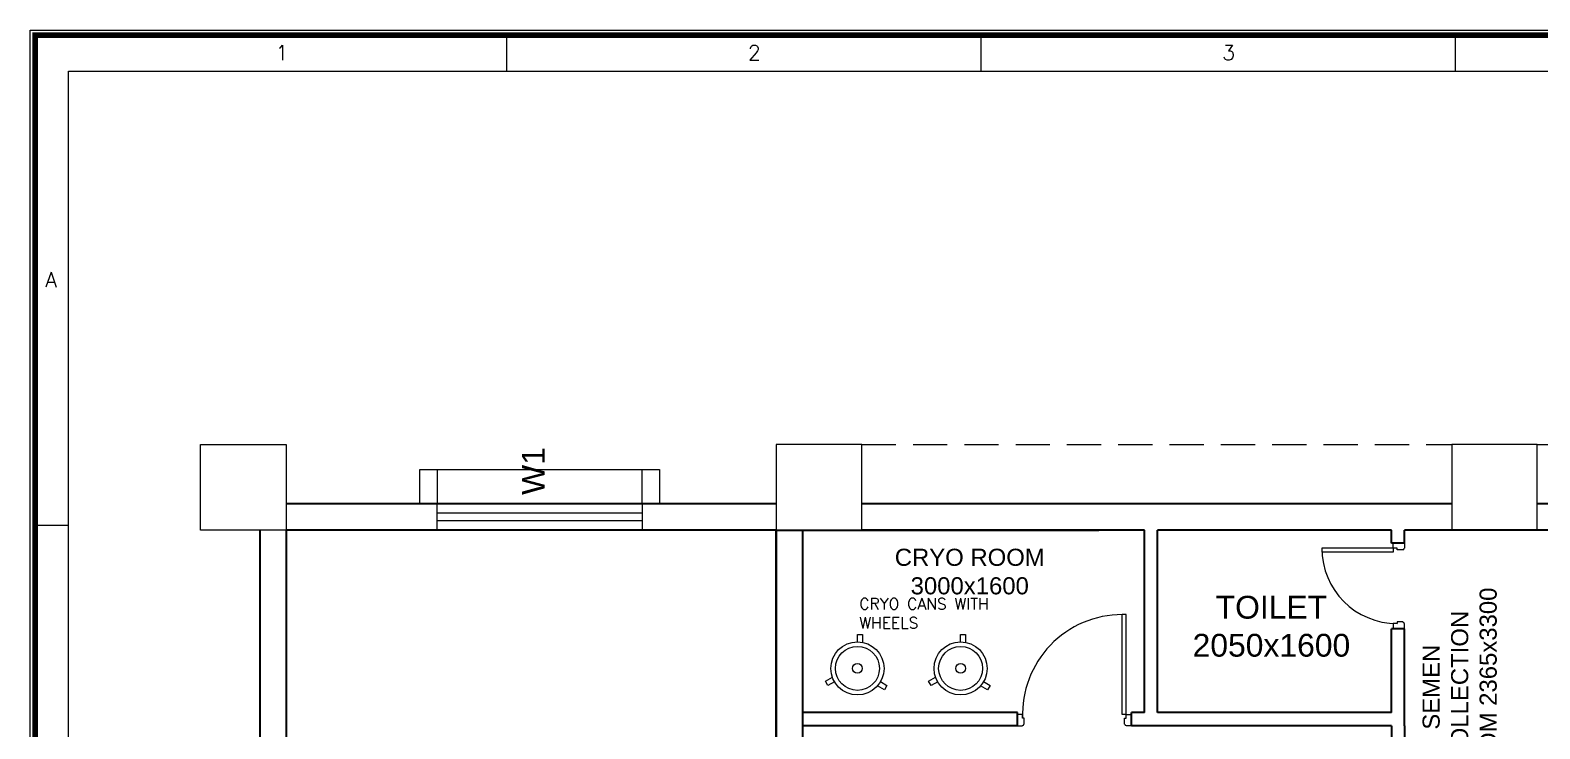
# Model space of a CAD drawing. Extents: x 3485972 to 3601240, y -625657 to -591207.
# Drawn here: x 3485972 to 3499213, y -597333 to -591207 of the extents above; entities that cross this region are included whole.
import ezdxf
from ezdxf.enums import TextEntityAlignment as Align

# ---------------------------------------------------------------- set-up
doc = ezdxf.new("R2010")
doc.units = 0
doc.header["$LTSCALE"] = 6
doc.header["$MEASUREMENT"] = 0
doc.linetypes.add('HIDDEN', pattern=[0.375, 0.25, -0.125])
doc.layers.add('AREA', color=193, linetype='CONTINUOUS', plot=False)
for name, color, linetype in [('Chajja', 7, 'CONTINUOUS'), ('COL', 5, 'CONTINUOUS'), ('DOOR', 44, 'CONTINUOUS'), ('equipment desc', 211, 'CONTINUOUS'), ('JOINERY', 7, 'CONTINUOUS'), ('TEXT', 250, 'CONTINUOUS'), ('TITLE', 7, 'CONTINUOUS'), ('Window', 161, 'CONTINUOUS')]:
    doc.layers.add(name, color=color, linetype=linetype)
doc.layers.add('medical equipment', color=171, linetype='CONTINUOUS', lineweight=25)
doc.layers.add('WALL', color=8, linetype='CONTINUOUS', lineweight=35)
doc.styles.add('ARIAL', font='arial.ttf')
doc.styles.add('ROMANS', font='romans.shx')
doc.styles.get("Standard").update_dxf_attribs({"font": 'SIMPLEX'})

# ---------------------------------------------------------------- blocks, each defined once
blk = doc.blocks.new('A$C19B8274B')
at = {"layer": 'DOOR'}
for p, q in [((-45, 925), (-80, 925)), ((-80, 50), (-80, 925)), ((-45, 50), (-45, 925)), ((-45, 50), (-80, 50)), ((-955, -50), (-955, -47.5)), ((-940, -35), (-942.5, -35)), ((-60, -35), (-57.5, -35)), ((-45, -50), (-45, -47.5))]:
    blk.add_line(p, q, dxfattribs=at)
for points in [[(-940, 15), (-955, 15), (-955, 50), (-1000, 50), (-1000, -50), (-955, -50)], [(-940, -35), (-940, 15)], [(-60, 15), (-45, 15), (-45, 50), (0, 50), (0, -50), (-45, -50)], [(-60, -35), (-60, 15)]]:
    blk.add_lwpolyline(points, dxfattribs=at)
at = {"layer": 'DOOR', "color": 145}
blk.add_arc((-80, 50), 875, 90, 182.29244, dxfattribs=at)
at = {"layer": 'DOOR'}
for centre, start, end in [((-955, -35), 270, 0), ((-45, -35), 180, 270)]:
    blk.add_arc(centre, 12.5, start, end, dxfattribs=at)
blk = doc.blocks.new('750')
at = {"layer": 'DOOR'}
for p, q in [((-50, 705), (-47.5, 705)), ((-35, 690), (-35, 692.5)), ((-50, 45), (-47.5, 45)), ((-35, 60), (-35, 57.5)), ((50, 45), (50, 80)), ((50, 80), (675, 80)), ((50, 45), (675, 45)), ((675, 45), (675, 80))]:
    blk.add_line(p, q, dxfattribs=at)
for points in [[(15, 690), (15, 705), (50, 705), (50, 750), (-50, 750), (-50, 705)], [(-35, 690), (15, 690)], [(15, 60), (15, 45), (50, 45), (50, 0), (-50, 0), (-50, 45)], [(-35, 60), (15, 60)]]:
    blk.add_lwpolyline(points, dxfattribs=at)
for centre, start, end in [((-35, 705), 180, 270), ((-35, 45), 90, 180)]:
    blk.add_arc(centre, 12.5, start, end, dxfattribs=at)
at = {"layer": 'DOOR', "color": 145}
blk.add_arc((15, 45), 660, 0, 90, dxfattribs=at)
blk = doc.blocks.new('A$C66962185')
at = {"layer": 'TITLE', "color": 7}
for p, q in [((30.11, -140930.66), (30.11, -140928.365)), ((60.372, -140930.66), (60.372, -140928.365)), ((90.635, -140930.66), (90.635, -140928.365))]:
    blk.add_line(p, q, dxfattribs=at)
at = {"layer": 'TITLE'}
for p, q in [((2.142, -140930.66), (360.704, -140930.66)), ((2.142, -141176.034), (2.142, -140930.66))]:
    blk.add_line(p, q, dxfattribs=at)
at = {"layer": 'TITLE', "color": 0}
blk.add_line((-0.153, -140959.61), (2.142, -140959.61), dxfattribs=at)
at = {"layer": 'TITLE', "color": 7, "const_width": 0.355}
blk.add_lwpolyline([(363, -140928.365), (363, -141178.329), (0, -141178.329), (0, -140928.365)], close=True, dxfattribs=at)
at = {"layer": 'TITLE', "color": 7, "style": 'ROMANS'}
for s, p in [('1', (15.752, -140929.478)), ('2', (45.886, -140929.478)), ('3', (76.149, -140929.478))]:
    blk.add_text(s, height=0.952, dxfattribs=at).set_placement(p, align=Align.MIDDLE)
at = {"layer": 'TITLE', "color": 0, "style": 'ROMANS'}
blk.add_text('A', height=0.952, dxfattribs=at).set_placement((1.019, -140943.963), align=Align.MIDDLE)
blk = doc.blocks.new('*U45')
at = {"layer": 'medical equipment', "linetype": 'ByBlock'}
for p, q in [((-22, -31), (-22, 35)), ((-22, 35), (22, 35)), ((22, 35), (22, -35))]:
    blk.add_line(p, q, dxfattribs=at)
blk = doc.blocks.new('*U46')
at = {"layer": 'medical equipment', "color": 0, "linetype": 'ByBlock', "lineweight": -2, "transparency": 16777216}
blk.add_blockref('*U45', (3493250, -596540), dxfattribs=at)
for p, rotation in [((3492989, -596916), 120), ((3493445, -596954), 240)]:
    blk.add_blockref('*U45', p, dxfattribs=dict(at, rotation=rotation))
blk = doc.blocks.new('*U47')
at = {"layer": 'medical equipment', "linetype": 'ByBlock'}
for p, q in [((-22, -31), (-22, 35)), ((-22, 35), (22, 35)), ((22, 35), (22, -35))]:
    blk.add_line(p, q, dxfattribs=at)
blk = doc.blocks.new('*U48')
at = {"layer": 'medical equipment', "color": 0, "linetype": 'ByBlock', "lineweight": -2, "transparency": 16777216}
blk.add_blockref('*U47', (3494155, -596540), dxfattribs=at)
for p, rotation in [((3493894, -596916), 120), ((3494350, -596954), 240)]:
    blk.add_blockref('*U47', p, dxfattribs=dict(at, rotation=rotation))

msp = doc.modelspace()

# ---------------------------------------------------------------- linework, layer by layer
at = {"layer": 'AREA'}
for points in [[(3485972, -591208), (3535960, -591207), (3535960, -625656), (3485972, -625657)], [(3486015, -591251), (3535917, -591250), (3535917, -625613), (3486015, -625614)]]:
    msp.add_lwpolyline(points, close=True, dxfattribs=at)
at = {"layer": 'Chajja', "linetype": 'HIDDEN', "ltscale": 200}
for p, q in [((3493266, -594840), (3498441, -594840)), ((3499191, -594840), (3505151, -594840))]:
    msp.add_line(p, q, dxfattribs=at)
at = {"layer": 'Chajja', "color": 8, "linetype": 'ByBlock'}
msp.add_line((3489541, -595060), (3491341, -595060), dxfattribs=at)
at = {"layer": 'Chajja', "color": 7, "linetype": 'ByBlock'}
for points in [[(3489391, -595360), (3489391, -595060), (3489541, -595060), (3489541, -595360)], [(3491341, -595360), (3491341, -595060), (3491491, -595060), (3491491, -595360)]]:
    msp.add_lwpolyline(points, dxfattribs=at)
at = {"layer": 'COL'}
for points in [[(3488216, -595590), (3487466, -595590), (3487466, -594840), (3488216, -594840)], [(3492516, -595590), (3493266, -595590), (3493266, -594840), (3492516, -594840)], [(3498441, -595590), (3499191, -595590), (3499191, -594840), (3498441, -594840)]]:
    msp.add_lwpolyline(points, close=True, dxfattribs=at)
at = {"layer": 'medical equipment'}
for centre, radius in [((3493228, -596803), 233), ((3493228, -596803), 193), ((3494133, -596803), 233), ((3494133, -596803), 193), ((3493228, -596803), 42.8), ((3494133, -596803), 42.8)]:
    msp.add_circle(centre, radius, dxfattribs=at)
at = {"layer": 'WALL', "linetype": 'ByBlock'}
for p, q in [((3492516, -595360), (3488216, -595360)), ((3498441, -595360), (3493266, -595360)), ((3505151, -595360), (3499191, -595360)), ((3487986, -595590), (3487986, -601555)), ((3492516, -595590), (3488216, -595590)), ((3488216, -595590), (3488216, -601555)), ((3492516, -595590), (3492516, -601555)), ((3492746, -595590), (3492746, -601555)), ((3492746, -595590), (3492746, -601555)), ((3495746, -595590), (3493266, -595590)), ((3495746, -597190), (3495746, -595590)), ((3495861, -597190), (3495861, -595590)), ((3497911, -595590), (3495861, -595590)), ((3497911, -595705), (3497911, -595590)), ((3500391, -595590), (3498026, -595590)), ((3498026, -595705), (3498026, -595590)), ((3498026, -595705), (3497911, -595705)), ((3498026, -596455), (3497911, -596455)), ((3497911, -597190), (3497911, -596455)), ((3498026, -597306), (3498026, -596455)), ((3494631, -597190), (3492746, -597190)), ((3494631, -597306), (3494631, -597190)), ((3495631, -597306), (3495631, -597190)), ((3495746, -597190), (3495631, -597190)), ((3497911, -597190), (3495861, -597190)), ((3494631, -597306), (3492746, -597306)), ((3497911, -597306), (3495631, -597306)), ((3497911, -597306), (3497911, -597798)), ((3498026, -597306), (3498026, -597798))]:
    msp.add_line(p, q, dxfattribs=at)
at = {"layer": 'WALL', "lineweight": 0}
msp.add_line((3494926, -595590), (3492746, -595590), dxfattribs=at)
at = {"layer": 'WALL', "linetype": 'ByBlock'}
msp.add_lwpolyline([(3492516, -602305), (3492516, -595590), (3495346, -595590)], dxfattribs=at)
at = {"layer": 'Window', "linetype": 'Continuous'}
for points in [[(3491341, -595360), (3491341, -595590), (3489541, -595590), (3489541, -595360)], [(3491341, -595440), (3491341, -595510), (3489541, -595510), (3489541, -595440)]]:
    msp.add_lwpolyline(points, close=True, dxfattribs=at)

# ---------------------------------------------------------------- block references
at = {"layer": 'DOOR', "rotation": 180}
msp.add_blockref('750', (3497976, -595705), dxfattribs=at)
at = {"layer": 'DOOR', "linetype": 'Continuous'}
msp.add_blockref('A$C19B8274B', (3495631, -597256), dxfattribs=at)
at = {"layer": 'medical equipment', "linetype": 'ByBlock'}
for name in ['*U46', '*U48']:
    msp.add_blockref(name, (0, 0), dxfattribs=at)
at = {"layer": 'TITLE', "xscale": 137.4720978042101, "yscale": 137.4720968119004, "zscale": 137.4720972069543}
msp.add_blockref('A$C66962185', (3486015, 18782467), dxfattribs=at)

# ---------------------------------------------------------------- texts
at = {"layer": 'equipment desc', "linetype": 'ByBlock', "insert": (3493244, -596187), "char_height": 100, "attachment_point": 1}
msp.add_mtext_dynamic_manual_height_columns('CRYO CANS WITH WHEELS', width=1314.1, gutter_width=10, heights=[0], dxfattribs=at)
at = {"layer": 'JOINERY', "style": 'ARIAL', "width": 1}
msp.add_text('W1', height=200, rotation=90, dxfattribs=at).set_placement((3490485, -595282))
at = {"layer": 'TEXT', "attachment_point": 5, "style": 'ARIAL'}
for s, insert, char_height, width in [('CRYO ROOM 3000x1600', (3494213, -595955), 150, 1982.81), ('TOILET\\P2050x1600', (3496859, -596435), 200, 1626.96)]:
    msp.add_mtext(s, dxfattribs=dict(at, insert=insert, char_height=char_height, width=width))
at = {"layer": 'TEXT', "insert": (3498511, -596968), "char_height": 150, "width": 1893.83, "attachment_point": 5, "rotation": 90, "style": 'ARIAL'}
msp.add_mtext('SEMEN COLLECTION ROOM 2365x3300', dxfattribs=at)

doc.saveas('drawing.dxf')
